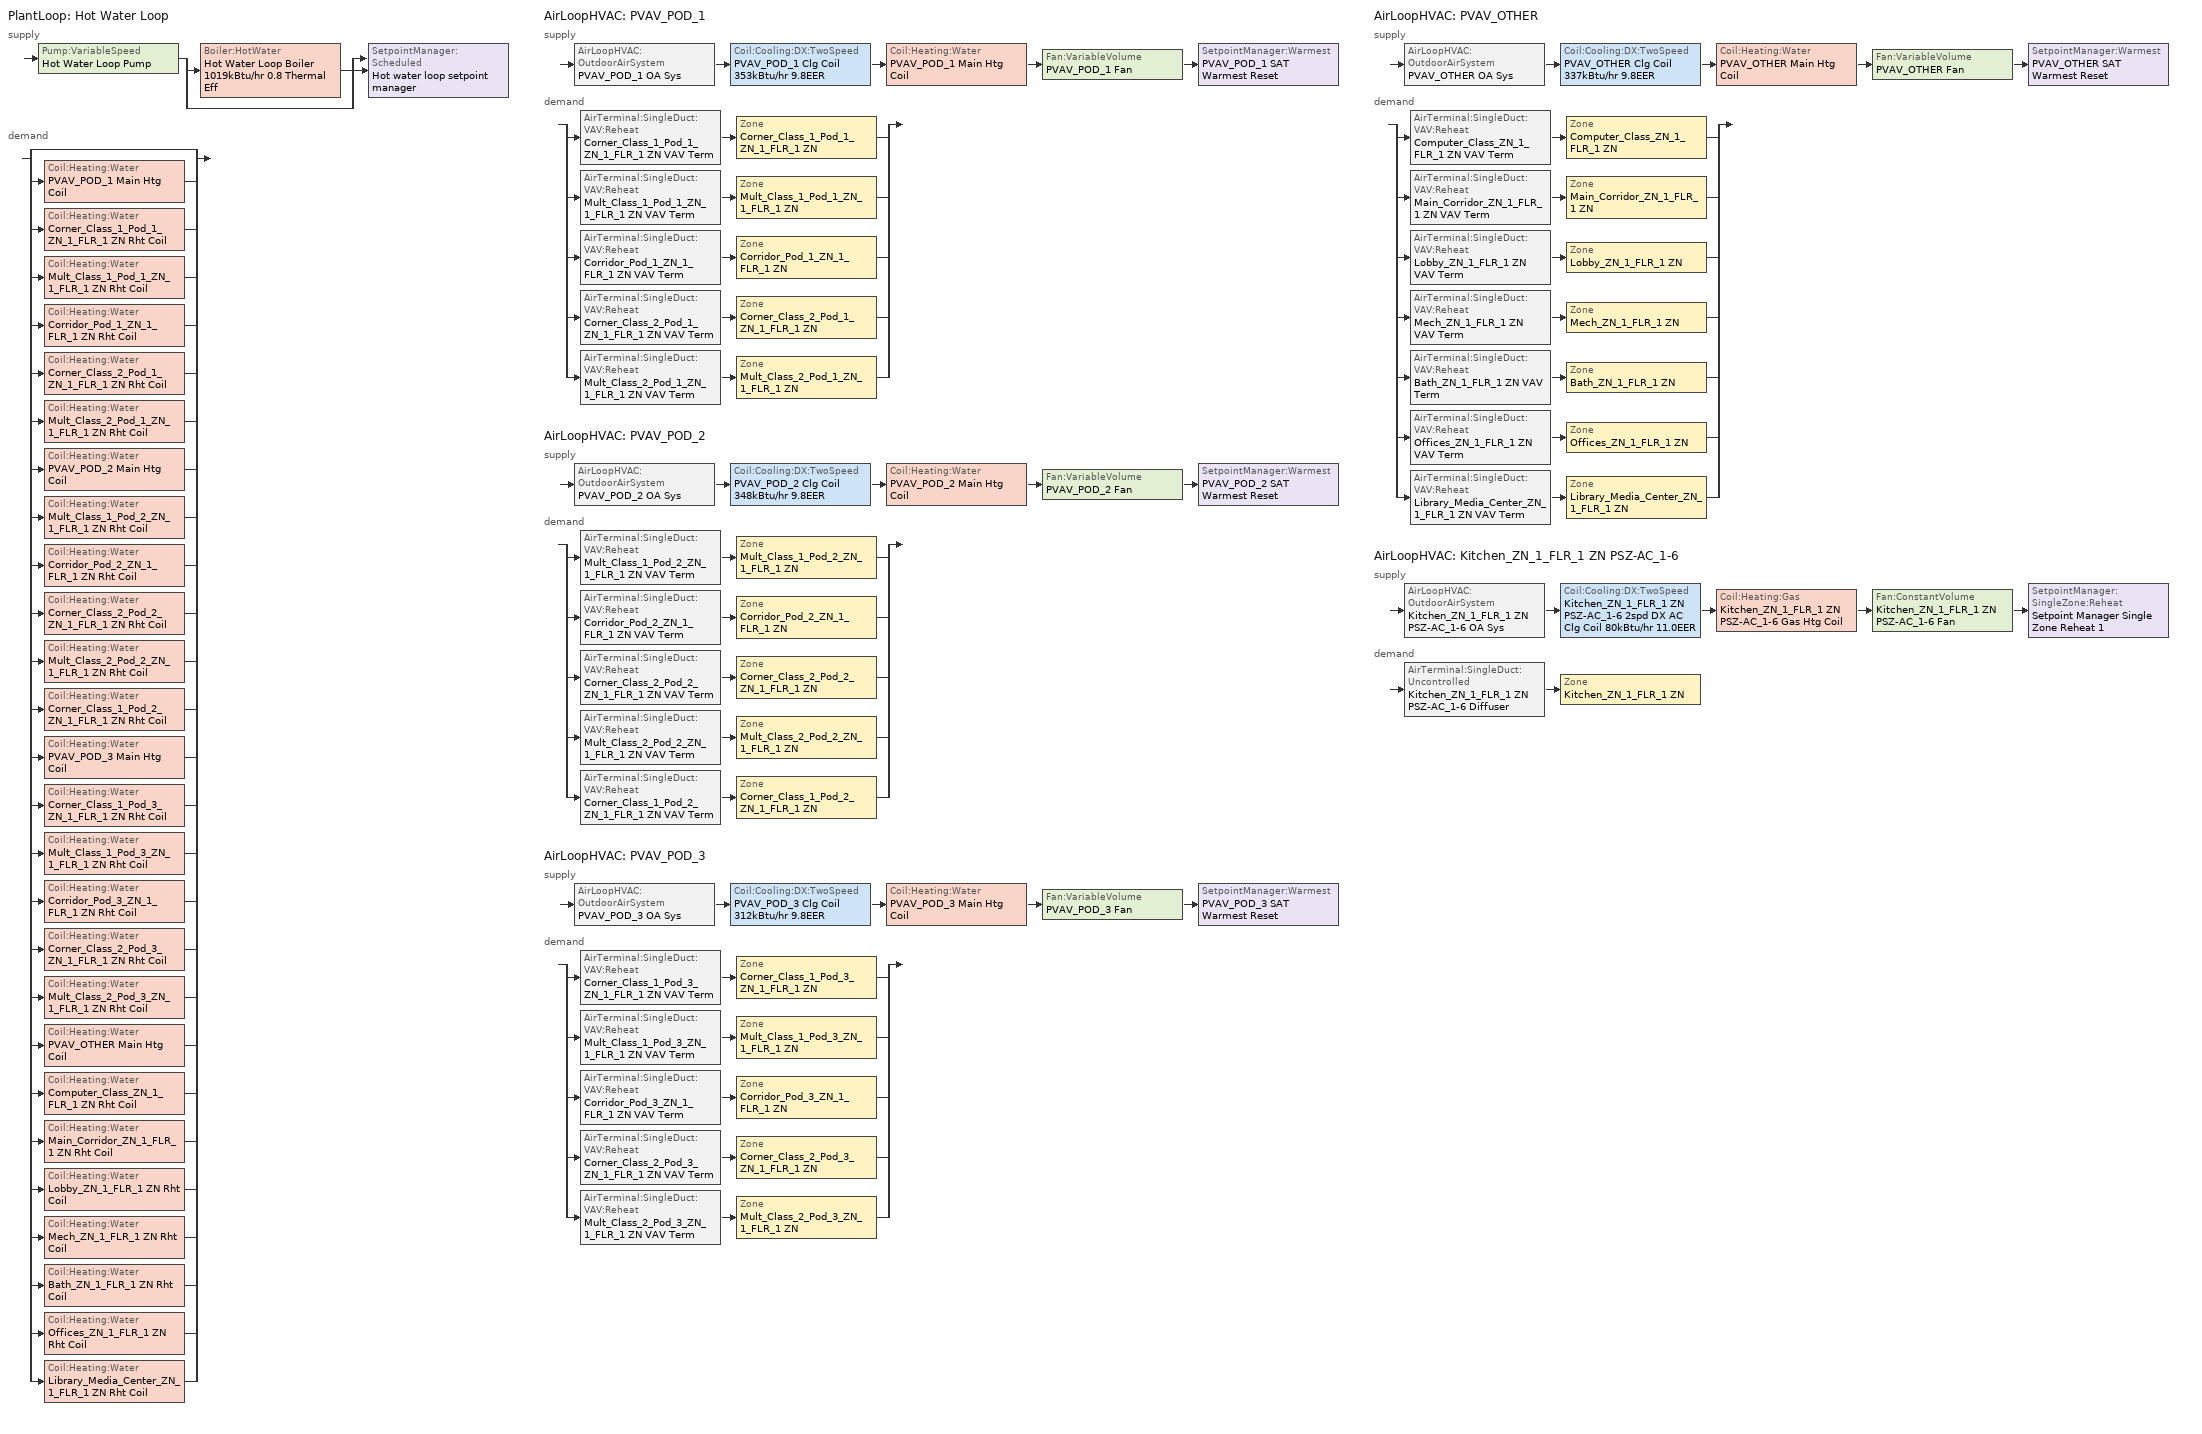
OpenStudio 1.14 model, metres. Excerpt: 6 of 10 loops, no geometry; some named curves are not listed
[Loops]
PlantLoop 'Hot Water Loop'
 supply: Pump:VariableSpeed 'Hot Water Loop Pump' > split
  | Boiler:HotWater 'Hot Water Loop Boiler 1019kBtu/hr 0.8 Thermal Eff'
  | bypass
  join > SetpointManager:Scheduled 'Hot water loop setpoint manager'
 demand: split
  | bypass
  | Coil:Heating:Water 'PVAV_POD_1 Main Htg Coil'
  | Coil:Heating:Water 'Corner_Class_1_Pod_1_ZN_1_FLR_1 ZN Rht Coil'
  | Coil:Heating:Water 'Mult_Class_1_Pod_1_ZN_1_FLR_1 ZN Rht Coil'
  | Coil:Heating:Water 'Corridor_Pod_1_ZN_1_FLR_1 ZN Rht Coil'
  | Coil:Heating:Water 'Corner_Class_2_Pod_1_ZN_1_FLR_1 ZN Rht Coil'
  | Coil:Heating:Water 'Mult_Class_2_Pod_1_ZN_1_FLR_1 ZN Rht Coil'
  | Coil:Heating:Water 'PVAV_POD_2 Main Htg Coil'
  | Coil:Heating:Water 'Mult_Class_1_Pod_2_ZN_1_FLR_1 ZN Rht Coil'
  | Coil:Heating:Water 'Corridor_Pod_2_ZN_1_FLR_1 ZN Rht Coil'
  | Coil:Heating:Water 'Corner_Class_2_Pod_2_ZN_1_FLR_1 ZN Rht Coil'
  | Coil:Heating:Water 'Mult_Class_2_Pod_2_ZN_1_FLR_1 ZN Rht Coil'
  | Coil:Heating:Water 'Corner_Class_1_Pod_2_ZN_1_FLR_1 ZN Rht Coil'
  | Coil:Heating:Water 'PVAV_POD_3 Main Htg Coil'
  | Coil:Heating:Water 'Corner_Class_1_Pod_3_ZN_1_FLR_1 ZN Rht Coil'
  | Coil:Heating:Water 'Mult_Class_1_Pod_3_ZN_1_FLR_1 ZN Rht Coil'
  | Coil:Heating:Water 'Corridor_Pod_3_ZN_1_FLR_1 ZN Rht Coil'
  | Coil:Heating:Water 'Corner_Class_2_Pod_3_ZN_1_FLR_1 ZN Rht Coil'
  | Coil:Heating:Water 'Mult_Class_2_Pod_3_ZN_1_FLR_1 ZN Rht Coil'
  | Coil:Heating:Water 'PVAV_OTHER Main Htg Coil'
  | Coil:Heating:Water 'Computer_Class_ZN_1_FLR_1 ZN Rht Coil'
  | Coil:Heating:Water 'Main_Corridor_ZN_1_FLR_1 ZN Rht Coil'
  | Coil:Heating:Water 'Lobby_ZN_1_FLR_1 ZN Rht Coil'
  | Coil:Heating:Water 'Mech_ZN_1_FLR_1 ZN Rht Coil'
  | Coil:Heating:Water 'Bath_ZN_1_FLR_1 ZN Rht Coil'
  | Coil:Heating:Water 'Offices_ZN_1_FLR_1 ZN Rht Coil'
  | Coil:Heating:Water 'Library_Media_Center_ZN_1_FLR_1 ZN Rht Coil'
AirLoopHVAC 'PVAV_POD_1'
 supply: AirLoopHVAC:OutdoorAirSystem 'PVAV_POD_1 OA Sys' > Coil:Cooling:DX:TwoSpeed 'PVAV_POD_1 Clg Coil 353kBtu/hr 9.8EER' > Coil:Heating:Water 'PVAV_POD_1 Main Htg Coil' > Fan:VariableVolume 'PVAV_POD_1 Fan' > SetpointManager:Warmest 'PVAV_POD_1 SAT Warmest Reset'
 demand: split
  | AirTerminal:SingleDuct:VAV:Reheat 'Corner_Class_1_Pod_1_ZN_1_FLR_1 ZN VAV Term' > Zone 'Corner_Class_1_Pod_1_ZN_1_FLR_1 ZN'
  | AirTerminal:SingleDuct:VAV:Reheat 'Mult_Class_1_Pod_1_ZN_1_FLR_1 ZN VAV Term' > Zone 'Mult_Class_1_Pod_1_ZN_1_FLR_1 ZN'
  | AirTerminal:SingleDuct:VAV:Reheat 'Corridor_Pod_1_ZN_1_FLR_1 ZN VAV Term' > Zone 'Corridor_Pod_1_ZN_1_FLR_1 ZN'
  | AirTerminal:SingleDuct:VAV:Reheat 'Corner_Class_2_Pod_1_ZN_1_FLR_1 ZN VAV Term' > Zone 'Corner_Class_2_Pod_1_ZN_1_FLR_1 ZN'
  | AirTerminal:SingleDuct:VAV:Reheat 'Mult_Class_2_Pod_1_ZN_1_FLR_1 ZN VAV Term' > Zone 'Mult_Class_2_Pod_1_ZN_1_FLR_1 ZN'
AirLoopHVAC 'PVAV_POD_2'
 supply: AirLoopHVAC:OutdoorAirSystem 'PVAV_POD_2 OA Sys' > Coil:Cooling:DX:TwoSpeed 'PVAV_POD_2 Clg Coil 348kBtu/hr 9.8EER' > Coil:Heating:Water 'PVAV_POD_2 Main Htg Coil' > Fan:VariableVolume 'PVAV_POD_2 Fan' > SetpointManager:Warmest 'PVAV_POD_2 SAT Warmest Reset'
 demand: split
  | AirTerminal:SingleDuct:VAV:Reheat 'Mult_Class_1_Pod_2_ZN_1_FLR_1 ZN VAV Term' > Zone 'Mult_Class_1_Pod_2_ZN_1_FLR_1 ZN'
  | AirTerminal:SingleDuct:VAV:Reheat 'Corridor_Pod_2_ZN_1_FLR_1 ZN VAV Term' > Zone 'Corridor_Pod_2_ZN_1_FLR_1 ZN'
  | AirTerminal:SingleDuct:VAV:Reheat 'Corner_Class_2_Pod_2_ZN_1_FLR_1 ZN VAV Term' > Zone 'Corner_Class_2_Pod_2_ZN_1_FLR_1 ZN'
  | AirTerminal:SingleDuct:VAV:Reheat 'Mult_Class_2_Pod_2_ZN_1_FLR_1 ZN VAV Term' > Zone 'Mult_Class_2_Pod_2_ZN_1_FLR_1 ZN'
  | AirTerminal:SingleDuct:VAV:Reheat 'Corner_Class_1_Pod_2_ZN_1_FLR_1 ZN VAV Term' > Zone 'Corner_Class_1_Pod_2_ZN_1_FLR_1 ZN'
AirLoopHVAC 'PVAV_POD_3'
 supply: AirLoopHVAC:OutdoorAirSystem 'PVAV_POD_3 OA Sys' > Coil:Cooling:DX:TwoSpeed 'PVAV_POD_3 Clg Coil 312kBtu/hr 9.8EER' > Coil:Heating:Water 'PVAV_POD_3 Main Htg Coil' > Fan:VariableVolume 'PVAV_POD_3 Fan' > SetpointManager:Warmest 'PVAV_POD_3 SAT Warmest Reset'
 demand: split
  | AirTerminal:SingleDuct:VAV:Reheat 'Corner_Class_1_Pod_3_ZN_1_FLR_1 ZN VAV Term' > Zone 'Corner_Class_1_Pod_3_ZN_1_FLR_1 ZN'
  | AirTerminal:SingleDuct:VAV:Reheat 'Mult_Class_1_Pod_3_ZN_1_FLR_1 ZN VAV Term' > Zone 'Mult_Class_1_Pod_3_ZN_1_FLR_1 ZN'
  | AirTerminal:SingleDuct:VAV:Reheat 'Corridor_Pod_3_ZN_1_FLR_1 ZN VAV Term' > Zone 'Corridor_Pod_3_ZN_1_FLR_1 ZN'
  | AirTerminal:SingleDuct:VAV:Reheat 'Corner_Class_2_Pod_3_ZN_1_FLR_1 ZN VAV Term' > Zone 'Corner_Class_2_Pod_3_ZN_1_FLR_1 ZN'
  | AirTerminal:SingleDuct:VAV:Reheat 'Mult_Class_2_Pod_3_ZN_1_FLR_1 ZN VAV Term' > Zone 'Mult_Class_2_Pod_3_ZN_1_FLR_1 ZN'
AirLoopHVAC 'PVAV_OTHER'
 supply: AirLoopHVAC:OutdoorAirSystem 'PVAV_OTHER OA Sys' > Coil:Cooling:DX:TwoSpeed 'PVAV_OTHER Clg Coil 337kBtu/hr 9.8EER' > Coil:Heating:Water 'PVAV_OTHER Main Htg Coil' > Fan:VariableVolume 'PVAV_OTHER Fan' > SetpointManager:Warmest 'PVAV_OTHER SAT Warmest Reset'
 demand: split
  | AirTerminal:SingleDuct:VAV:Reheat 'Computer_Class_ZN_1_FLR_1 ZN VAV Term' > Zone 'Computer_Class_ZN_1_FLR_1 ZN'
  | AirTerminal:SingleDuct:VAV:Reheat 'Main_Corridor_ZN_1_FLR_1 ZN VAV Term' > Zone 'Main_Corridor_ZN_1_FLR_1 ZN'
  | AirTerminal:SingleDuct:VAV:Reheat 'Lobby_ZN_1_FLR_1 ZN VAV Term' > Zone 'Lobby_ZN_1_FLR_1 ZN'
  | AirTerminal:SingleDuct:VAV:Reheat 'Mech_ZN_1_FLR_1 ZN VAV Term' > Zone 'Mech_ZN_1_FLR_1 ZN'
  | AirTerminal:SingleDuct:VAV:Reheat 'Bath_ZN_1_FLR_1 ZN VAV Term' > Zone 'Bath_ZN_1_FLR_1 ZN'
  | AirTerminal:SingleDuct:VAV:Reheat 'Offices_ZN_1_FLR_1 ZN VAV Term' > Zone 'Offices_ZN_1_FLR_1 ZN'
  | AirTerminal:SingleDuct:VAV:Reheat 'Library_Media_Center_ZN_1_FLR_1 ZN VAV Term' > Zone 'Library_Media_Center_ZN_1_FLR_1 ZN'
AirLoopHVAC 'Kitchen_ZN_1_FLR_1 ZN PSZ-AC_1-6'
 supply: AirLoopHVAC:OutdoorAirSystem 'Kitchen_ZN_1_FLR_1 ZN PSZ-AC_1-6 OA Sys' > Coil:Cooling:DX:TwoSpeed 'Kitchen_ZN_1_FLR_1 ZN PSZ-AC_1-6 2spd DX AC Clg Coil 80kBtu/hr 11.0EER' > Coil:Heating:Gas 'Kitchen_ZN_1_FLR_1 ZN PSZ-AC_1-6 Gas Htg Coil' > Fan:ConstantVolume 'Kitchen_ZN_1_FLR_1 ZN PSZ-AC_1-6 Fan' > SetpointManager:SingleZone:Reheat 'Setpoint Manager Single Zone Reheat 1'
 demand: AirTerminal:SingleDuct:Uncontrolled 'Kitchen_ZN_1_FLR_1 ZN PSZ-AC_1-6 Diffuser' > Zone 'Kitchen_ZN_1_FLR_1 ZN'
[Sizing:Zone] Zone Cooling Design Supply Air Temperature Input Method=SupplyAirTemperature; Zone Cooling Design Supply Air Temperature Difference {deltaC}=11.11; Zone Heating Design Supply Air Temperature Input Method=SupplyAirTemperature; Zone Heating Design Supply Air Temperature Difference {deltaC}=11.11; Zone Cooling Design Supply Air Humidity Ratio {kg-H2O/kg-air}=0.0085; Zone Heating Design Supply Air Humidity Ratio {kg-H2O/kg-air}=0.008; Cooling Design Air Flow Method=DesignDay; Heating Design Air Flow Method=DesignDay; Account for Dedicated Outdoor Air System=No; Dedicated Outdoor Air System Control Strategy=NeutralSupplyAir; Dedicated Outdoor Air Low Setpoint Temperature for Design {C}=autosize; Dedicated Outdoor Air High Setpoint Temperature for Design {C}=autosize
Name | Zone Cooling Design Supply Air Temperature {C} | Zone Heating Design Supply Air Temperature {C}
Mult_Class_1_Pod_2_ZN_1_FLR_1 ZN; Lobby_ZN_1_FLR_1 ZN; Mult_Class_1_Pod_3_ZN_1_FLR_1 ZN; Corridor_Pod_2_ZN_1_FLR_1 ZN; Corner_Class_2_Pod_1_ZN_1_FLR_1 ZN; Main_Corridor_ZN_1_FLR_1 ZN; Bath_ZN_1_FLR_1 ZN; Corner_Class_1_Pod_2_ZN_1_FLR_1 ZN; Mult_Class_2_Pod_3_ZN_1_FLR_1 ZN; Corner_Class_1_Pod_3_ZN_1_FLR_1 ZN; Offices_ZN_1_FLR_1 ZN; Computer_Class_ZN_1_FLR_1 ZN; Corner_Class_2_Pod_3_ZN_1_FLR_1 ZN; Library_Media_Center_ZN_1_FLR_1 ZN; Corner_Class_1_Pod_1_ZN_1_FLR_1 ZN; Mult_Class_2_Pod_1_ZN_1_FLR_1 ZN; Mult_Class_2_Pod_2_ZN_1_FLR_1 ZN; Corridor_Pod_1_ZN_1_FLR_1 ZN; Corridor_Pod_3_ZN_1_FLR_1 ZN; Corner_Class_2_Pod_2_ZN_1_FLR_1 ZN; Mult_Class_1_Pod_1_ZN_1_FLR_1 ZN | 12.7778 | 50
Kitchen_ZN_1_FLR_1 ZN | 12.8 | 40
[Zone equipment]
Mult_Class_1_Pod_2_ZN_1_FLR_1 ZN: Mult_Class_1_Pod_2_ZN_1_FLR_1 ZN VAV Term
Lobby_ZN_1_FLR_1 ZN: Lobby_ZN_1_FLR_1 ZN VAV Term
Mult_Class_1_Pod_3_ZN_1_FLR_1 ZN: Mult_Class_1_Pod_3_ZN_1_FLR_1 ZN VAV Term
Corridor_Pod_2_ZN_1_FLR_1 ZN: Corridor_Pod_2_ZN_1_FLR_1 ZN VAV Term
Corner_Class_2_Pod_1_ZN_1_FLR_1 ZN: Corner_Class_2_Pod_1_ZN_1_FLR_1 ZN VAV Term
Main_Corridor_ZN_1_FLR_1 ZN: Main_Corridor_ZN_1_FLR_1 ZN VAV Term
Bath_ZN_1_FLR_1 ZN: Bath_ZN_1_FLR_1 ZN VAV Term, Bath_ZN_1_FLR_1 ZN Exhaust Fan
Corner_Class_1_Pod_2_ZN_1_FLR_1 ZN: Corner_Class_1_Pod_2_ZN_1_FLR_1 ZN VAV Term
Mult_Class_2_Pod_3_ZN_1_FLR_1 ZN: Mult_Class_2_Pod_3_ZN_1_FLR_1 ZN VAV Term
Corner_Class_1_Pod_3_ZN_1_FLR_1 ZN: Corner_Class_1_Pod_3_ZN_1_FLR_1 ZN VAV Term
Offices_ZN_1_FLR_1 ZN: Offices_ZN_1_FLR_1 ZN VAV Term
Computer_Class_ZN_1_FLR_1 ZN: Computer_Class_ZN_1_FLR_1 ZN VAV Term
Corner_Class_2_Pod_3_ZN_1_FLR_1 ZN: Corner_Class_2_Pod_3_ZN_1_FLR_1 ZN VAV Term
Library_Media_Center_ZN_1_FLR_1 ZN: Library_Media_Center_ZN_1_FLR_1 ZN VAV Term
Kitchen_ZN_1_FLR_1 ZN: Kitchen_ZN_1_FLR_1 ZN PSZ-AC_1-6 Diffuser, Kitchen_ZN_1_FLR_1 ZN Exhaust Fan
Corner_Class_1_Pod_1_ZN_1_FLR_1 ZN: Corner_Class_1_Pod_1_ZN_1_FLR_1 ZN VAV Term
Mech_ZN_1_FLR_1 ZN: Mech_ZN_1_FLR_1 ZN VAV Term
Mult_Class_2_Pod_1_ZN_1_FLR_1 ZN: Mult_Class_2_Pod_1_ZN_1_FLR_1 ZN VAV Term
Mult_Class_2_Pod_2_ZN_1_FLR_1 ZN: Mult_Class_2_Pod_2_ZN_1_FLR_1 ZN VAV Term
Corridor_Pod_1_ZN_1_FLR_1 ZN: Corridor_Pod_1_ZN_1_FLR_1 ZN VAV Term
Corridor_Pod_3_ZN_1_FLR_1 ZN: Corridor_Pod_3_ZN_1_FLR_1 ZN VAV Term
Corner_Class_2_Pod_2_ZN_1_FLR_1 ZN: Corner_Class_2_Pod_2_ZN_1_FLR_1 ZN VAV Term
Mult_Class_1_Pod_1_ZN_1_FLR_1 ZN: Mult_Class_1_Pod_1_ZN_1_FLR_1 ZN VAV Term
[PlantLoop]
Hot Water Loop: Fluid Type=Water; Minimum Loop Temperature {C}=10; Plant Loop Volume {m3}=Autocalculate; Load Distribution Scheme=Optimal
[Sizing:Plant]
Hot Water Loop: Loop Type=Heating; Design Loop Exit Temperature {C}=82.2222; Loop Design Temperature Difference {deltaC}=11.1111; Sizing Option=NonCoincident; Zone Timesteps in Averaging Window=1; Coincident Sizing Factor Mode=None
[SetpointManager:Scheduled]
Hot water loop setpoint manager: Control Variable=Temperature; Schedule=Hot Water Loop Temp - 180F
[Pump:VariableSpeed]
Hot Water Loop Pump: Rated Pump Head {Pa}=179344; Motor Efficiency=0.865; Pump Control Type=Intermittent
[Boiler:HotWater]
Hot Water Loop Boiler 1019kBtu/hr 0.8 Thermal Eff: Fuel Type=NaturalGas; Nominal Thermal Efficiency=0.8; Efficiency Curve Temperature Evaluation Variable=LeavingBoiler; Normalized Boiler Efficiency Curve=Boiler with Minimum Turndown; Design Water Outlet Temperature {C}=82.2222; Maximum Part Load Ratio=1.2; Water Outlet Upper Temperature Limit {C}=95; Boiler Flow Mode=LeavingSetpointModulated; Parasitic Electric Load {W}=0; Sizing Factor=1
[AirLoopHVAC] Availability Schedule=SchoolPrimary HVACOperationSchd; Design Supply Air Flow Rate {m3/s}=AutoSize
Name | Availability Manager
PVAV_POD_1 | Availability Manager Night Cycle 1
PVAV_POD_2 | Availability Manager Night Cycle 2
PVAV_POD_3 | Availability Manager Night Cycle 3
PVAV_OTHER | Availability Manager Night Cycle 4
Kitchen_ZN_1_FLR_1 ZN PSZ-AC_1-6 | Availability Manager Night Cycle 5
[Sizing:System] Type of Load to Size On=Sensible; Preheat Design Temperature {C}=7; Preheat Design Humidity Ratio {kg-H2O/kg-Air}=0.008; Precool Design Temperature {C}=12.8; Precool Design Humidity Ratio {kg-H2O/kg-Air}=0.008; Sizing Option=Coincident; 100% Outdoor Air in Cooling=No; 100% Outdoor Air in Heating=No; Central Cooling Design Supply Air Humidity Ratio {kg-H2O/kg-Air}=0.0085; Central Heating Design Supply Air Humidity Ratio {kg-H2O/kg-Air}=0.008; Cooling Design Air Flow Method=DesignDay; Cooling Design Air Flow Rate {m3/s}=0; Heating Design Air Flow Method=DesignDay; Heating Design Air Flow Rate {m3/s}=0; System Outdoor Air Method=ZoneSum; Zone Maximum Outdoor Air Fraction=1; Cooling Supply Air Flow Rate Per Floor Area {m3/s-m2}=0.00996765; Cooling Fraction of Autosized Cooling Supply Air Flow Rate=1; Cooling Supply Air Flow Rate Per Unit Cooling Capacity {m3/s-W}=3.94755e-05; Heating Supply Air Flow Rate Per Floor Area {m3/s-m2}=0.00996765; Heating Fraction of Autosized Heating Supply Air Flow Rate=1; Heating Fraction of Autosized Cooling Supply Air Flow Rate=1; Heating Supply Air Flow Rate Per Unit Heating Capacity {m3/s-W}=3.15882e-05; Cooling Design Capacity Method=CoolingDesignCapacity; Cooling Design Capacity {W}=autosize; Cooling Design Capacity Per Floor Area {W/m2}=234.7; Fraction of Autosized Cooling Design Capacity=1; Heating Design Capacity Method=HeatingDesignCapacity; Heating Design Capacity {W}=autosize; Heating Design Capacity Per Floor Area {W/m2}=157; Fraction of Autosized Heating Design Capacity=1; Central Cooling Capacity Control Method=OnOff
Name | Design Outdoor Air Flow Rate {m3/s} | Minimum System Air Flow Ratio | Central Cooling Design Supply Air Temperature {C} | Central Heating Design Supply Air Temperature {C}
PVAV_POD_1 | 3.19745 | 0.3 | 14 | 16.6667
PVAV_POD_2 | 3.20463 | 0.3 | 14 | 16.6667
PVAV_POD_3 | 2.77102 | 0.3 | 14 | 16.6667
PVAV_OTHER | 2.284857 | 0.3 | 14 | 16.6667
Kitchen_ZN_1_FLR_1 ZN PSZ-AC_1-6 | Autosize | 1 | 12.8 | 40
[AvailabilityManager:NightCycle] Control Type=CycleOnAny; Thermostat Tolerance {deltaC}=1
Name | Cycling Run Time {s}
Availability Manager Night Cycle 1; Availability Manager Night Cycle 2; Availability Manager Night Cycle 3; Availability Manager Night Cycle 4 | 3600
Availability Manager Night Cycle 5 | 1800
[Fan:VariableVolume] Availability Schedule=Always On Discrete; Fan Efficiency=0.6045; Pressure Rise {Pa}=1389.92; Maximum Flow Rate {m3/s}=Autosize; Fan Power Minimum Flow Rate Input Method=Fraction; Fan Power Minimum Flow Fraction=0.25; Fan Power Minimum Air Flow Rate {m3/s}=0; Motor Efficiency=0.93; Motor In Airstream Fraction=1; Fan Power Coefficient 1=0.04076; Fan Power Coefficient 2=0.0881; Fan Power Coefficient 3=-0.0729; Fan Power Coefficient 4=0.9437; Fan Power Coefficient 5=0
PVAV_POD_1 Fan; PVAV_POD_2 Fan; PVAV_POD_3 Fan; PVAV_OTHER Fan
[Coil:Heating:Water] Availability Schedule=Always On Discrete; Rated Inlet Water Temperature {C}=82.2222; Rated Inlet Air Temperature {C}=16.6667; Rated Outlet Water Temperature {C}=71.1111; Rated Outlet Air Temperature {C}=32.2222
PVAV_POD_1 Main Htg Coil; Corner_Class_1_Pod_1_ZN_1_FLR_1 ZN Rht Coil; Mult_Class_1_Pod_1_ZN_1_FLR_1 ZN Rht Coil; Corridor_Pod_1_ZN_1_FLR_1 ZN Rht Coil; Corner_Class_2_Pod_1_ZN_1_FLR_1 ZN Rht Coil; Mult_Class_2_Pod_1_ZN_1_FLR_1 ZN Rht Coil; PVAV_POD_2 Main Htg Coil; Mult_Class_1_Pod_2_ZN_1_FLR_1 ZN Rht Coil; Corridor_Pod_2_ZN_1_FLR_1 ZN Rht Coil; Corner_Class_2_Pod_2_ZN_1_FLR_1 ZN Rht Coil; Mult_Class_2_Pod_2_ZN_1_FLR_1 ZN Rht Coil; Corner_Class_1_Pod_2_ZN_1_FLR_1 ZN Rht Coil; PVAV_POD_3 Main Htg Coil; Corner_Class_1_Pod_3_ZN_1_FLR_1 ZN Rht Coil; Mult_Class_1_Pod_3_ZN_1_FLR_1 ZN Rht Coil; Corridor_Pod_3_ZN_1_FLR_1 ZN Rht Coil; Corner_Class_2_Pod_3_ZN_1_FLR_1 ZN Rht Coil; Mult_Class_2_Pod_3_ZN_1_FLR_1 ZN Rht Coil; PVAV_OTHER Main Htg Coil; Computer_Class_ZN_1_FLR_1 ZN Rht Coil; Main_Corridor_ZN_1_FLR_1 ZN Rht Coil; Lobby_ZN_1_FLR_1 ZN Rht Coil; Mech_ZN_1_FLR_1 ZN Rht Coil; Bath_ZN_1_FLR_1 ZN Rht Coil; Offices_ZN_1_FLR_1 ZN Rht Coil; Library_Media_Center_ZN_1_FLR_1 ZN Rht Coil
[Controller:WaterCoil] Action=Normal; Controller Convergence Tolerance {deltaC}=0.0001; Minimum Actuated Flow {m3/s}=0
Name | Water Coil
Controller Water Coil 1 | PVAV_POD_1 Main Htg Coil
Controller Water Coil 2 | Corner_Class_1_Pod_1_ZN_1_FLR_1 ZN Rht Coil
Controller Water Coil 3 | Mult_Class_1_Pod_1_ZN_1_FLR_1 ZN Rht Coil
Controller Water Coil 4 | Corridor_Pod_1_ZN_1_FLR_1 ZN Rht Coil
Controller Water Coil 5 | Corner_Class_2_Pod_1_ZN_1_FLR_1 ZN Rht Coil
Controller Water Coil 6 | Mult_Class_2_Pod_1_ZN_1_FLR_1 ZN Rht Coil
Controller Water Coil 7 | PVAV_POD_2 Main Htg Coil
Controller Water Coil 8 | Mult_Class_1_Pod_2_ZN_1_FLR_1 ZN Rht Coil
Controller Water Coil 9 | Corridor_Pod_2_ZN_1_FLR_1 ZN Rht Coil
Controller Water Coil 10 | Corner_Class_2_Pod_2_ZN_1_FLR_1 ZN Rht Coil
Controller Water Coil 11 | Mult_Class_2_Pod_2_ZN_1_FLR_1 ZN Rht Coil
Controller Water Coil 12 | Corner_Class_1_Pod_2_ZN_1_FLR_1 ZN Rht Coil
Controller Water Coil 13 | PVAV_POD_3 Main Htg Coil
Controller Water Coil 14 | Corner_Class_1_Pod_3_ZN_1_FLR_1 ZN Rht Coil
Controller Water Coil 15 | Mult_Class_1_Pod_3_ZN_1_FLR_1 ZN Rht Coil
Controller Water Coil 16 | Corridor_Pod_3_ZN_1_FLR_1 ZN Rht Coil
Controller Water Coil 17 | Corner_Class_2_Pod_3_ZN_1_FLR_1 ZN Rht Coil
Controller Water Coil 18 | Mult_Class_2_Pod_3_ZN_1_FLR_1 ZN Rht Coil
Controller Water Coil 19 | PVAV_OTHER Main Htg Coil
Controller Water Coil 20 | Computer_Class_ZN_1_FLR_1 ZN Rht Coil
Controller Water Coil 21 | Main_Corridor_ZN_1_FLR_1 ZN Rht Coil
Controller Water Coil 22 | Lobby_ZN_1_FLR_1 ZN Rht Coil
Controller Water Coil 23 | Mech_ZN_1_FLR_1 ZN Rht Coil
Controller Water Coil 24 | Bath_ZN_1_FLR_1 ZN Rht Coil
Controller Water Coil 25 | Offices_ZN_1_FLR_1 ZN Rht Coil
Controller Water Coil 26 | Library_Media_Center_ZN_1_FLR_1 ZN Rht Coil
[Coil:Cooling:DX:TwoSpeed] Availability Schedule=Always On Discrete; Rated High Speed Total Cooling Capacity {W}=Autosize; Rated High Speed Sensible Heat Ratio=Autosize; Rated High Speed Air Flow Rate {m3/s}=Autosize; Rated Low Speed Total Cooling Capacity {W}=Autosize; Rated Low Speed Sensible Heat Ratio=0.69; Condenser Type=AirCooled; High Speed Evaporative Condenser Effectiveness=0; High Speed Evaporative Condenser Air Flow Rate {m3/s}=Autosize; High Speed Evaporative Condenser Pump Rated Power Consumption {W}=Autosize; Low Speed Evaporative Condenser Effectiveness=0; Low Speed Evaporative Condenser Air Flow Rate {m3/s}=Autosize; Low Speed Evaporative Condenser Pump Rated Power Consumption {W}=Autosize; Basin Heater Capacity {W/K}=10; Basin Heater Setpoint Temperature {C}=2
Name | Rated High Speed COP {W/W} | Total Cooling Capacity Function of Temperature Curve | Total Cooling Capacity Function of Flow Fraction Curve | Energy Input Ratio Function of Temperature Curve | Energy Input Ratio Function of Flow Fraction Curve | Part Load Fraction Correlation Curve | Rated Low Speed COP {W/W} | Low Speed Total Cooling Capacity Function of Temperature Curve | Low Speed Energy Input Ratio Function of Temperature Curve
PVAV_POD_1 Clg Coil 353kBtu/hr 9.8EER | 3.39929 | PSZ-AC_Unitary_PackagecoolCapFT 8 | PSZ-AC_Unitary_PackagecoolFFF 4 | PSZ-AC DX Unitary Package EIRFT 8 | PSZ-AC_Unitary_PackagecoolEIRFFF 4 | PSZ-AC_Unitary_PackagecoolPLR 4 | 3.39929 | PSZ-AC_Unitary_PackagecoolCapFT 9 | PSZ-AC DX Unitary Package EIRFT 9
PVAV_POD_2 Clg Coil 348kBtu/hr 9.8EER | 3.39929 | PSZ-AC_Unitary_PackagecoolCapFT 10 | PSZ-AC_Unitary_PackagecoolFFF 5 | PSZ-AC DX Unitary Package EIRFT 10 | PSZ-AC_Unitary_PackagecoolEIRFFF 5 | PSZ-AC_Unitary_PackagecoolPLR 5 | 3.39929 | PSZ-AC_Unitary_PackagecoolCapFT 11 | PSZ-AC DX Unitary Package EIRFT 11
PVAV_POD_3 Clg Coil 312kBtu/hr 9.8EER | 3.39929 | PSZ-AC_Unitary_PackagecoolCapFT 12 | PSZ-AC_Unitary_PackagecoolFFF 6 | PSZ-AC DX Unitary Package EIRFT 12 | PSZ-AC_Unitary_PackagecoolEIRFFF 6 | PSZ-AC_Unitary_PackagecoolPLR 6 | 3.39929 | PSZ-AC_Unitary_PackagecoolCapFT 13 | PSZ-AC DX Unitary Package EIRFT 13
PVAV_OTHER Clg Coil 337kBtu/hr 9.8EER | 3.39929 | PSZ-AC_Unitary_PackagecoolCapFT 6 | PSZ-AC_Unitary_PackagecoolFFF 3 | PSZ-AC DX Unitary Package EIRFT 6 | PSZ-AC_Unitary_PackagecoolEIRFFF 3 | PSZ-AC_Unitary_PackagecoolPLR 3 | 3.39929 | PSZ-AC_Unitary_PackagecoolCapFT 7 | PSZ-AC DX Unitary Package EIRFT 7
Kitchen_ZN_1_FLR_1 ZN PSZ-AC_1-6 2spd DX AC Clg Coil 80kBtu/hr 11.0EER | 3.79883 | PSZ-AC_Unitary_PackagecoolCapFT 4 | PSZ-AC_Unitary_PackagecoolFFF 2 | PSZ-AC DX Unitary Package EIRFT 4 | PSZ-AC_Unitary_PackagecoolEIRFFF 2 | PSZ-AC_Unitary_PackagecoolPLR 2 | 3.79883 | PSZ-AC_Unitary_PackagecoolCapFT 5 | PSZ-AC DX Unitary Package EIRFT 5
[Controller:OutdoorAir] Maximum Outdoor Air Flow Rate {m3/s}=Autosize; Economizer Control Type=DifferentialDryBulb; Economizer Control Action Type=ModulateFlow; Lockout Type=NoLockout; Minimum Limit Type=FixedMinimum; Minimum Outdoor Air Schedule=SchoolPrimary MinOA_MotorizedDamper_Sched; High Humidity Control=No; Heat Recovery Bypass Control Type=BypassWhenWithinEconomizerLimits
Name | Minimum Outdoor Air Flow Rate {m3/s} | Controller Mechanical Ventilation | Maximum Fraction of Outdoor Air Schedule
Controller Outdoor Air 1 | 0 | PVAV_POD_1 Ventilation Controller
Controller Outdoor Air 2 | 0 | PVAV_POD_2 Ventilation Controller
Controller Outdoor Air 3 | 0 | PVAV_POD_3 Ventilation Controller
Controller Outdoor Air 4 | 0 | PVAV_OTHER Ventilation Controller
Kitchen_ZN_1_FLR_1 ZN PSZ-AC_1-6 OA Sys Controller | Autosize | Controller Mechanical Ventilation 1 | KitchenZN1FLR1ZNPSZAC16maxOASch
[Controller:MechanicalVentilation]
Name | Availability Schedule | System Outdoor Air Method
PVAV_POD_1 Ventilation Controller; PVAV_POD_2 Ventilation Controller; PVAV_POD_3 Ventilation Controller; PVAV_OTHER Ventilation Controller | SchoolPrimary MinOA_MotorizedDamper_Sched | VentilationRateProcedure
Controller Mechanical Ventilation 1 | Always On Discrete | ZoneSum
[AirLoopHVAC:OutdoorAirSystem]
Name | Controller
PVAV_POD_1 OA Sys | Controller Outdoor Air 1
PVAV_POD_2 OA Sys | Controller Outdoor Air 2
PVAV_POD_3 OA Sys | Controller Outdoor Air 3
PVAV_OTHER OA Sys | Controller Outdoor Air 4
Kitchen_ZN_1_FLR_1 ZN PSZ-AC_1-6 OA Sys | Kitchen_ZN_1_FLR_1 ZN PSZ-AC_1-6 OA Sys Controller
[AirTerminal:SingleDuct:VAV:Reheat] Availability Schedule=Always On Discrete; Maximum Air Flow Rate {m3/s}=AutoSize; Zone Minimum Air Flow Input Method=Constant; Fixed Minimum Air Flow Rate {m3/s}=0; Maximum Hot Water or Steam Flow Rate {m3/s}=AutoSize; Minimum Hot Water or Steam Flow Rate {m3/s}=0; Convergence Tolerance=0.001; Damper Heating Action=Reverse; Maximum Flow per Zone Floor Area During Reheat {m3/s-m2}=AutoSize; Maximum Flow Fraction During Reheat=AutoSize; Maximum Reheat Air Temperature {C}=35; Control For Outdoor Air=No
Name | Constant Minimum Air Flow Fraction | Reheat Coil
Corner_Class_1_Pod_1_ZN_1_FLR_1 ZN VAV Term | 0.7 | Corner_Class_1_Pod_1_ZN_1_FLR_1 ZN Rht Coil
Mult_Class_1_Pod_1_ZN_1_FLR_1 ZN VAV Term | 0.7 | Mult_Class_1_Pod_1_ZN_1_FLR_1 ZN Rht Coil
Corridor_Pod_1_ZN_1_FLR_1 ZN VAV Term | 0.2 | Corridor_Pod_1_ZN_1_FLR_1 ZN Rht Coil
Corner_Class_2_Pod_1_ZN_1_FLR_1 ZN VAV Term | 0.7 | Corner_Class_2_Pod_1_ZN_1_FLR_1 ZN Rht Coil
Mult_Class_2_Pod_1_ZN_1_FLR_1 ZN VAV Term | 0.7 | Mult_Class_2_Pod_1_ZN_1_FLR_1 ZN Rht Coil
Mult_Class_1_Pod_2_ZN_1_FLR_1 ZN VAV Term | 0.7 | Mult_Class_1_Pod_2_ZN_1_FLR_1 ZN Rht Coil
Corridor_Pod_2_ZN_1_FLR_1 ZN VAV Term | 0.2 | Corridor_Pod_2_ZN_1_FLR_1 ZN Rht Coil
Corner_Class_2_Pod_2_ZN_1_FLR_1 ZN VAV Term | 0.7 | Corner_Class_2_Pod_2_ZN_1_FLR_1 ZN Rht Coil
Mult_Class_2_Pod_2_ZN_1_FLR_1 ZN VAV Term | 0.7 | Mult_Class_2_Pod_2_ZN_1_FLR_1 ZN Rht Coil
Corner_Class_1_Pod_2_ZN_1_FLR_1 ZN VAV Term | 0.7 | Corner_Class_1_Pod_2_ZN_1_FLR_1 ZN Rht Coil
Corner_Class_1_Pod_3_ZN_1_FLR_1 ZN VAV Term | 0.7 | Corner_Class_1_Pod_3_ZN_1_FLR_1 ZN Rht Coil
Mult_Class_1_Pod_3_ZN_1_FLR_1 ZN VAV Term | 0.7 | Mult_Class_1_Pod_3_ZN_1_FLR_1 ZN Rht Coil
Corridor_Pod_3_ZN_1_FLR_1 ZN VAV Term | 0.2 | Corridor_Pod_3_ZN_1_FLR_1 ZN Rht Coil
Corner_Class_2_Pod_3_ZN_1_FLR_1 ZN VAV Term | 0.7 | Corner_Class_2_Pod_3_ZN_1_FLR_1 ZN Rht Coil
Mult_Class_2_Pod_3_ZN_1_FLR_1 ZN VAV Term | 0.7 | Mult_Class_2_Pod_3_ZN_1_FLR_1 ZN Rht Coil
Computer_Class_ZN_1_FLR_1 ZN VAV Term | 0.7 | Computer_Class_ZN_1_FLR_1 ZN Rht Coil
Main_Corridor_ZN_1_FLR_1 ZN VAV Term | 0.307665 | Main_Corridor_ZN_1_FLR_1 ZN Rht Coil
Lobby_ZN_1_FLR_1 ZN VAV Term | 0.2 | Lobby_ZN_1_FLR_1 ZN Rht Coil
Mech_ZN_1_FLR_1 ZN VAV Term | 0.58223 | Mech_ZN_1_FLR_1 ZN Rht Coil
Bath_ZN_1_FLR_1 ZN VAV Term | 0.2 | Bath_ZN_1_FLR_1 ZN Rht Coil
Offices_ZN_1_FLR_1 ZN VAV Term | 0.2 | Offices_ZN_1_FLR_1 ZN Rht Coil
Library_Media_Center_ZN_1_FLR_1 ZN VAV Term | 0.7 | Library_Media_Center_ZN_1_FLR_1 ZN Rht Coil
[SetpointManager:SingleZone:Reheat]
Setpoint Manager Single Zone Reheat 1: Minimum Supply Air Temperature {C}=10; Maximum Supply Air Temperature {C}=50; Control Zone=Kitchen_ZN_1_FLR_1 ZN
[Fan:ConstantVolume]
Kitchen_ZN_1_FLR_1 ZN PSZ-AC_1-6 Fan: Availability Schedule=SchoolPrimary HVACOperationSchd; Fan Efficiency=0.56225; Pressure Rise {Pa}=622.722; Maximum Flow Rate {m3/s}=AutoSize; Motor Efficiency=0.865
[Coil:Heating:Gas]
Kitchen_ZN_1_FLR_1 ZN PSZ-AC_1-6 Gas Htg Coil: Availability Schedule=Always On Discrete; Gas Burner Efficiency=0.8; Nominal Capacity {W}=AutoSize; Parasitic Electric Load {W}=0; Parasitic Gas Load {W}=0
[AirTerminal:SingleDuct:Uncontrolled]
Kitchen_ZN_1_FLR_1 ZN PSZ-AC_1-6 Diffuser: Availability Schedule=Always On Discrete; Maximum Air Flow Rate {m3/s}=AutoSize
[Fan:ZoneExhaust] Fan Efficiency=0.385; Pressure Rise {Pa}=124.544; System Availability Manager Coupling Mode=Decoupled
Name | Availability Schedule | Maximum Flow Rate {m3/s} | Flow Fraction Schedule | Balanced Exhaust Fraction Schedule
Kitchen_ZN_1_FLR_1 ZN Exhaust Fan | SchoolPrimary Kitchen_Exhaust_SCH | 2.12376 | SchoolSecondary Kitchen_Exhaust_SCH_DCV | SchoolSecondary Kitchen Exhaust Fan Balanced Exhaust Fraction Schedule
Bath_ZN_1_FLR_1 ZN Exhaust Fan | SchoolPrimary Hours_of_operation | 0.283168
[Refrigeration:Case] Availability Schedule=Always On Discrete; Zone=Kitchen_ZN_1_FLR_1 ZN; Rated Ambient Temperature {C}=23.8889; Rated Ambient Relative Humidity {percent}=55; Rated Total Cooling Capacity per Unit Length {W/m}=734; Case Length {m}=3.66; Latent Case Credit Curve Type=CaseTemperatureMethod; Standard Case Lighting Power per Unit Length {W/m}=33; Case Lighting Schedule=SchoolSecondary BLDG_LIGHT_SCH; Fraction of Lighting Energy to Case=1; Anti-Sweat Heater Control Type=None; Humidity at Zero Anti-Sweat Heater Energy {percent}=0; Case Height {m}=0; Defrost Energy Correction Curve Type=None; Refrigerated Case Restocking Schedule=SchoolSecondary Kitchen_ZN_1_FLR_1_Case:1_WALKINFREEZER_WalkInStockingSched
Name | Rated Latent Heat Ratio | Rated Runtime Fraction | Case Operating Temperature {C} | Latent Case Credit Curve | Standard Case Fan Power per Unit Length {W/m} | Operating Case Fan Power per Unit Length {W/m} | Fraction of Anti-Sweat Heater Energy to Case | Case Defrost Power per Unit Length {W/m} | Case Defrost Type | Case Defrost Schedule | Case Defrost Drip-Down Schedule | Under Case HVAC Return Air Fraction | Case Credit Fraction Schedule
Kitchen_ZN_1_FLR_1 ZN Walkin Freezer | 0.1 | 0.4 | -23 | Single Shelf Horizontal Latent Energy Multiplier_After2004 | 68.3 | 68.3 | 0 | 410 | Electric | Refrigeration Defrost Schedule | Refrigeration Defrost DripDown Schedule | 0 | Refrigeration Case Credit Schedule
Kitchen_ZN_1_FLR_1 ZN Display Case | 0.08 | 0.85 | 2 | Multi Shelf Vertical Latent Energy Multiplier | 55 | 55 | 0.2 | 0 | OffCycle | Refrigeration Defrost Schedule 1 |  | 0.05
[Refrigeration:Compressor] Rated Return Gas Temperature {C}=18.3; Rated Subcooling {deltaC}=0
Name | Refrigeration Compressor Power Curve | Refrigeration Compressor Capacity Curve
Refrigeration Compressor 1 | Refrigeration Compressor Power Curve | Refrigeration Compressor Capacity Curve
Refrigeration Compressor 2 | Refrigeration Compressor Power Curve 1 | Refrigeration Compressor Capacity Curve 1
[Refrigeration:Condenser:AirCooled] Rated Subcooling Temperature Difference {deltaC}=0; Condenser Fan Speed Control Type=VariableSpeed; Rated Fan Power {W}=750; Minimum Fan Air Flow Ratio=0.25
Name | Rated Effective Total Heat Rejection Rate Curve
Refrigeration Condenser Air Cooled 1 | Refrigeration Condenser Air Cooled HR Curve
Refrigeration Condenser Air Cooled 2 | Refrigeration Condenser Air Cooled HR Curve 1
[Refrigeration:System] Minimum Condensing Temperature {C}=21; Refrigeration System Working Fluid Type=R404a; Suction Temperature Control Type=ConstantSuctionTemperature; Suction Piping Zone=Kitchen_ZN_1_FLR_1 ZN
Name | Refrigeration Condenser
Refrigeration System 1 | Refrigeration Condenser Air Cooled 1
Refrigeration System 2 | Refrigeration Condenser Air Cooled 2
[EnergyManagementSystem:Sensor]
Name | Output Variable or Output Meter Index Key | Output Variable or Output Meter
OATF | Environment | Site Outdoor Air Drybulb Temperature
OAWBC | Environment | Site Outdoor Air Wetbulb Temperature
CafeteriaZN1FLR1ZNPSZAC27OASch | SchoolPrimary MinOA_MotorizedDamper_Sched | Schedule Value
CafeteriaZN1FLR1ZNPSZAC27OAFlowMass | Node 221 | System Node Mass Flow Rate
KitchenZN1FLR1ZNPSZAC16DATRqd | Node 195 | System Node Setpoint Temperature
KitchenZN1FLR1ZNPSZAC16HeatingRTF | Kitchen_ZN_1_FLR_1 ZN PSZ-AC_1-6 Gas Htg Coil | Heating Coil Runtime Fraction
KitchenZN1FLR1ZNPSZAC16RTF | Kitchen_ZN_1_FLR_1 ZN PSZ-AC_1-6 2spd DX AC Clg Coil 80kBtu/hr 11.0EER | Cooling Coil Runtime Fraction
[EnergyManagementSystem:InternalVariable]
Name | Internal Data Index Key | Internal Data Type
KitchenZN1FLR1ZNPSZAC16OADesignMass | Kitchen_ZN_1_FLR_1 ZN PSZ-AC_1-6 OA Sys Controller | Outdoor Air Controller Minimum Mass Flow Rate
KitchenZN1FLR1ZNPSZAC16FanDesignPressure | Kitchen_ZN_1_FLR_1 ZN PSZ-AC_1-6 Fan | Fan Nominal Pressure Rise
KitchenZN1FLR1ZNPSZAC16DesignFlowMass | Kitchen_ZN_1_FLR_1 ZN PSZ-AC_1-6 OA Sys Controller | Outdoor Air Controller Maximum Mass Flow Rate
[EnergyManagementSystem:Actuator]
KitchenZN1FLR1ZNPSZAC16FanPressure: Actuated Component=Kitchen_ZN_1_FLR_1 ZN PSZ-AC_1-6 Fan; Actuated Component Type=Fan; Actuated Component Control Type=Fan Pressure Rise
[SetpointManager:Warmest] Control Variable=Temperature; Minimum Setpoint Temperature {C}=14; Maximum Setpoint Temperature {C}=16.7778; Strategy=MaximumTemperature
PVAV_OTHER SAT Warmest Reset; PVAV_POD_1 SAT Warmest Reset; PVAV_POD_2 SAT Warmest Reset; PVAV_POD_3 SAT Warmest Reset
[Schedule:Ruleset]
Name | Default Day Schedule | Summer Design Day Schedule | Winter Design Day Schedule
Hot Water Loop Temp - 180F | Hot Water Loop Temp - 180F Default
SchoolPrimary HVACOperationSchd | SchoolPrimary HVACOperationSchd Default | SchoolPrimary HVACOperationSchd Summer Design Day | SchoolPrimary HVACOperationSchd Winter Design Day
SchoolPrimary MinOA_MotorizedDamper_Sched | SchoolPrimary MinOA_MotorizedDamper_Sched Default | SchoolPrimary MinOA_MotorizedDamper_Sched Summer Design Day | SchoolPrimary MinOA_MotorizedDamper_Sched Winter Design Day
SchoolPrimary Kitchen_Exhaust_SCH | SchoolPrimary Kitchen_Exhaust_SCH Default | SchoolPrimary Kitchen_Exhaust_SCH Summer Design Day | SchoolPrimary Kitchen_Exhaust_SCH Winter Design Day
SchoolSecondary Kitchen_Exhaust_SCH_DCV | SchoolSecondary Kitchen_Exhaust_SCH_DCV Default | SchoolSecondary Kitchen_Exhaust_SCH_DCV Summer Design Day | SchoolSecondary Kitchen_Exhaust_SCH_DCV Winter Design Day
SchoolSecondary Kitchen Exhaust Fan Balanced Exhaust Fraction Schedule | SchoolSecondary Kitchen Exhaust Fan Balanced Exhaust Fraction Schedule Default | SchoolSecondary Kitchen Exhaust Fan Balanced Exhaust Fraction Schedule Summer Design Day | SchoolSecondary Kitchen Exhaust Fan Balanced Exhaust Fraction Schedule Winter Design Day
SchoolPrimary Hours_of_operation | SchoolPrimary Hours_of_operation Default | SchoolPrimary Hours_of_operation Summer Design Day | SchoolPrimary Hours_of_operation Winter Design Day
Refrigeration Defrost Schedule | Refrigeration Defrost Schedule Default
Refrigeration Defrost DripDown Schedule | Refrigeration Defrost DripDown Schedule Default
Refrigeration Case Credit Schedule | Refrigeration Case Credit Schedule Default
SchoolSecondary BLDG_LIGHT_SCH | SchoolSecondary BLDG_LIGHT_SCH Default | SchoolSecondary BLDG_LIGHT_SCH Summer Design Day | SchoolSecondary BLDG_LIGHT_SCH Winter Design Day
SchoolSecondary Kitchen_ZN_1_FLR_1_Case:1_WALKINFREEZER_WalkInStockingSched | SchoolSecondary Kitchen_ZN_1_FLR_1_Case:1_WALKINFREEZER_WalkInStockingSched Default | SchoolSecondary Kitchen_ZN_1_FLR_1_Case:1_WALKINFREEZER_WalkInStockingSched Summer Design Day | SchoolSecondary Kitchen_ZN_1_FLR_1_Case:1_WALKINFREEZER_WalkInStockingSched Winter Design Day
Refrigeration Defrost Schedule 1 | Refrigeration Defrost Schedule Default 1
KitchenZN1FLR1ZNPSZAC16maxOASch | KitchenZN1FLR1ZNPSZAC16maxOASchDefault
[Schedule:Day]
Hot Water Loop Temp - 180F Default: 24, 0, 82.2222
SchoolPrimary HVACOperationSchd Default; SchoolPrimary MinOA_MotorizedDamper_Sched Default; SchoolPrimary Kitchen_Exhaust_SCH Default; SchoolPrimary Kitchen_Exhaust_SCH Wknd Day; SchoolPrimary Kitchen_Exhaust_SCH Wknd Day 1; SchoolSecondary Kitchen Exhaust Fan Balanced Exhaust Fraction Schedule Default; SchoolSecondary Kitchen Exhaust Fan Balanced Exhaust Fraction Schedule Wknd Day; SchoolSecondary Kitchen Exhaust Fan Balanced Exhaust Fraction Schedule Wknd Day 1; SchoolPrimary Hours_of_operation Default; SchoolSecondary BLDG_LIGHT_SCH Winter Design Day: 24, 0, 0
SchoolPrimary HVACOperationSchd Winter Design Day; SchoolPrimary HVACOperationSchd Summer Design Day; SchoolPrimary HVACOperationSchd WntrDsn|SmrDsn|Wkdy Day; SchoolPrimary Hours_of_operation Winter Design Day; SchoolPrimary Hours_of_operation Summer Design Day; SchoolPrimary Hours_of_operation WntrDsn|SmrDsn|Wkdy Day: 7, 0, 0, 21, 0, 1, 24, 0, 0
SchoolPrimary MinOA_MotorizedDamper_Sched Winter Design Day; SchoolPrimary MinOA_MotorizedDamper_Sched Summer Design Day; SchoolPrimary MinOA_MotorizedDamper_Sched WntrDsn|SmrDsn|Wkdy Day; SchoolPrimary Kitchen_Exhaust_SCH Winter Design Day; SchoolPrimary Kitchen_Exhaust_SCH Summer Design Day; SchoolPrimary Kitchen_Exhaust_SCH Wkdy Day 1; SchoolPrimary Kitchen_Exhaust_SCH Wkdy Day 2: 8, 0, 0, 21, 0, 1, 24, 0, 0
SchoolPrimary Kitchen_Exhaust_SCH Wkdy Day: 8, 0, 0, 17, 0, 1, 24, 0, 0
SchoolSecondary Kitchen_Exhaust_SCH_DCV Default; SchoolSecondary Kitchen_Exhaust_SCH_DCV Winter Design Day; SchoolSecondary Kitchen_Exhaust_SCH_DCV Summer Design Day; SchoolSecondary BLDG_LIGHT_SCH Summer Design Day: 24, 0, 1
SchoolSecondary Kitchen Exhaust Fan Balanced Exhaust Fraction Schedule Wkdy Day: 8, 0, 0, 17, 0, 0.746296, 24, 0, 0
SchoolSecondary Kitchen Exhaust Fan Balanced Exhaust Fraction Schedule Winter Design Day; SchoolSecondary Kitchen Exhaust Fan Balanced Exhaust Fraction Schedule Summer Design Day; SchoolSecondary Kitchen Exhaust Fan Balanced Exhaust Fraction Schedule Wkdy Day 1; SchoolSecondary Kitchen Exhaust Fan Balanced Exhaust Fraction Schedule Wkdy Day 2: 8, 0, 0, 21, 0, 0.746296, 24, 0, 0
Refrigeration Defrost Schedule Default: 11, 0, 0, 11, 20, 1, 23, 0, 0, 23, 20, 1, 24, 0, 0
Refrigeration Defrost DripDown Schedule Default: 11, 0, 0, 11, 30, 1, 23, 0, 0, 23, 30, 1, 24, 0, 0
Refrigeration Case Credit Schedule Default: 7, 0, 0.2, 21, 0, 0.4, 24, 0, 0.2
SchoolSecondary BLDG_LIGHT_SCH Default; SchoolSecondary BLDG_LIGHT_SCH Wknd Day; SchoolSecondary BLDG_LIGHT_SCH Wknd Day 1: 24, 0, 0.1773
SchoolSecondary BLDG_LIGHT_SCH Wkdy Day; SchoolSecondary BLDG_LIGHT_SCH Wkdy Day 2: 7, 0, 0.1773, 21, 0, 0.9, 24, 0, 0.1773
SchoolSecondary BLDG_LIGHT_SCH Wkdy Day 1: 8, 0, 0.1773, 20, 0, 0.5, 24, 0, 0.1773
SchoolSecondary Kitchen_ZN_1_FLR_1_Case:1_WALKINFREEZER_WalkInStockingSched Default: 4, 0, 0, 5, 0, 725, 6, 0, 417, 7, 0, 290, 24, 0, 0
SchoolSecondary Kitchen_ZN_1_FLR_1_Case:1_WALKINFREEZER_WalkInStockingSched Winter Design Day; SchoolSecondary Kitchen_ZN_1_FLR_1_Case:1_WALKINFREEZER_WalkInStockingSched Summer Design Day; SchoolSecondary Kitchen_ZN_1_FLR_1_Case:1_WALKINFREEZER_WalkInStockingSched WntrDsn|SmrDsn|Wknd|Mon|Wed|Thu Day: 4, 0, 0, 5, 0, 125, 6, 0, 117, 7, 0, 90, 19, 0, 0, 20, 0, 125, 21, 0, 117, 22, 0, 90, 24, 0, 0
Refrigeration Defrost Schedule Default 1: 23, 20, 0, 24, 0, 0
KitchenZN1FLR1ZNPSZAC16maxOASchDefault: 24, 0, 0.7
[Schedule:Rule] Date Specification Type=DateRange; Start Day=1
Name | Schedule Ruleset | Rule Order | Day Schedule | Apply Monday | Apply Tuesday | Apply Wednesday | Apply Thursday | Apply Friday | Start Month | End Month | End Day | Apply Sunday | Apply Saturday
Schedule Rule 81 | SchoolPrimary HVACOperationSchd | 0 | SchoolPrimary HVACOperationSchd WntrDsn|SmrDsn|Wkdy Day | Yes | Yes | Yes | Yes | Yes | 1 | 12 | 31
Schedule Rule 82 | SchoolPrimary MinOA_MotorizedDamper_Sched | 0 | SchoolPrimary MinOA_MotorizedDamper_Sched WntrDsn|SmrDsn|Wkdy Day | Yes | Yes | Yes | Yes | Yes | 1 | 12 | 31
Schedule Rule 83 | SchoolPrimary Kitchen_Exhaust_SCH | 4 | SchoolPrimary Kitchen_Exhaust_SCH Wkdy Day | Yes | Yes | Yes | Yes | Yes | 1 | 6 | 30
Schedule Rule 84 | SchoolPrimary Kitchen_Exhaust_SCH | 3 | SchoolPrimary Kitchen_Exhaust_SCH Wknd Day |  |  |  |  |  | 1 | 6 | 30 | Yes | Yes
Schedule Rule 85 | SchoolPrimary Kitchen_Exhaust_SCH | 2 | SchoolPrimary Kitchen_Exhaust_SCH Wkdy Day 1 | Yes | Yes | Yes | Yes | Yes | 7 | 9 | 1
Schedule Rule 86 | SchoolPrimary Kitchen_Exhaust_SCH | 1 | SchoolPrimary Kitchen_Exhaust_SCH Wknd Day 1 |  |  |  |  |  | 7 | 9 | 1 | Yes | Yes
Schedule Rule 87 | SchoolPrimary Kitchen_Exhaust_SCH | 0 | SchoolPrimary Kitchen_Exhaust_SCH Wkdy Day 2 | Yes | Yes | Yes | Yes | Yes | 9 | 12 | 31
Schedule Rule 88 | SchoolSecondary Kitchen Exhaust Fan Balanced Exhaust Fraction Schedule | 4 | SchoolSecondary Kitchen Exhaust Fan Balanced Exhaust Fraction Schedule Wkdy Day | Yes | Yes | Yes | Yes | Yes | 1 | 6 | 30
Schedule Rule 89 | SchoolSecondary Kitchen Exhaust Fan Balanced Exhaust Fraction Schedule | 3 | SchoolSecondary Kitchen Exhaust Fan Balanced Exhaust Fraction Schedule Wknd Day |  |  |  |  |  | 1 | 6 | 30 | Yes | Yes
Schedule Rule 90 | SchoolSecondary Kitchen Exhaust Fan Balanced Exhaust Fraction Schedule | 2 | SchoolSecondary Kitchen Exhaust Fan Balanced Exhaust Fraction Schedule Wkdy Day 1 | Yes | Yes | Yes | Yes | Yes | 7 | 9 | 1
Schedule Rule 91 | SchoolSecondary Kitchen Exhaust Fan Balanced Exhaust Fraction Schedule | 1 | SchoolSecondary Kitchen Exhaust Fan Balanced Exhaust Fraction Schedule Wknd Day 1 |  |  |  |  |  | 7 | 9 | 1 | Yes | Yes
Schedule Rule 92 | SchoolSecondary Kitchen Exhaust Fan Balanced Exhaust Fraction Schedule | 0 | SchoolSecondary Kitchen Exhaust Fan Balanced Exhaust Fraction Schedule Wkdy Day 2 | Yes | Yes | Yes | Yes | Yes | 9 | 12 | 31
Schedule Rule 93 | SchoolPrimary Hours_of_operation | 0 | SchoolPrimary Hours_of_operation WntrDsn|SmrDsn|Wkdy Day | Yes | Yes | Yes | Yes | Yes | 1 | 12 | 31
Schedule Rule 94 | SchoolSecondary BLDG_LIGHT_SCH | 4 | SchoolSecondary BLDG_LIGHT_SCH Wkdy Day | Yes | Yes | Yes | Yes | Yes | 1 | 6 | 30
Schedule Rule 95 | SchoolSecondary BLDG_LIGHT_SCH | 3 | SchoolSecondary BLDG_LIGHT_SCH Wknd Day |  |  |  |  |  | 1 | 6 | 30 | Yes | Yes
Schedule Rule 96 | SchoolSecondary BLDG_LIGHT_SCH | 2 | SchoolSecondary BLDG_LIGHT_SCH Wkdy Day 1 | Yes | Yes | Yes | Yes | Yes | 7 | 9 | 1
Schedule Rule 97 | SchoolSecondary BLDG_LIGHT_SCH | 1 | SchoolSecondary BLDG_LIGHT_SCH Wknd Day 1 |  |  |  |  |  | 7 | 9 | 1 | Yes | Yes
Schedule Rule 98 | SchoolSecondary BLDG_LIGHT_SCH | 0 | SchoolSecondary BLDG_LIGHT_SCH Wkdy Day 2 | Yes | Yes | Yes | Yes | Yes | 9 | 12 | 31
Schedule Rule 99 | SchoolSecondary Kitchen_ZN_1_FLR_1_Case:1_WALKINFREEZER_WalkInStockingSched | 0 | SchoolSecondary Kitchen_ZN_1_FLR_1_Case:1_WALKINFREEZER_WalkInStockingSched WntrDsn|SmrDsn|Wknd|Mon|Wed|Thu Day | Yes |  | Yes | Yes |  | 1 | 12 | 31 | Yes | Yes
[Schedule:Constant]
Always On Discrete: Value=1
[Curve:Biquadratic] Minimum Value of x=12.77778; Maximum Value of x=23.88889; Minimum Value of y=21.11111; Maximum Value of y=46.11111
Name | Coefficient1 Constant | Coefficient2 x | Coefficient3 x**2 | Coefficient4 y | Coefficient5 y**2 | Coefficient6 x*y
PSZ-AC_Unitary_PackagecoolCapFT 4; PSZ-AC_Unitary_PackagecoolCapFT 5; PSZ-AC_Unitary_PackagecoolCapFT 6; PSZ-AC_Unitary_PackagecoolCapFT 7; PSZ-AC_Unitary_PackagecoolCapFT 8; PSZ-AC_Unitary_PackagecoolCapFT 9; PSZ-AC_Unitary_PackagecoolCapFT 10; PSZ-AC_Unitary_PackagecoolCapFT 11; PSZ-AC_Unitary_PackagecoolCapFT 12; PSZ-AC_Unitary_PackagecoolCapFT 13 | 0.766956 | 0.0107756 | -4.14703e-05 | 0.00134961 | -0.000261144 | 0.000457488
PSZ-AC DX Unitary Package EIRFT 4; PSZ-AC DX Unitary Package EIRFT 5; PSZ-AC DX Unitary Package EIRFT 6; PSZ-AC DX Unitary Package EIRFT 7; PSZ-AC DX Unitary Package EIRFT 8; PSZ-AC DX Unitary Package EIRFT 9; PSZ-AC DX Unitary Package EIRFT 10; PSZ-AC DX Unitary Package EIRFT 11; PSZ-AC DX Unitary Package EIRFT 12; PSZ-AC DX Unitary Package EIRFT 13 | 0.297145 | 0.0430933 | -0.000748766 | 0.00597727 | 0.000482112 | -0.000956448
[Curve:Quadratic]
Name | Coefficient1 Constant | Coefficient2 x | Coefficient3 x**2 | Minimum Value of x | Maximum Value of x
PSZ-AC_Unitary_PackagecoolFFF 2; PSZ-AC_Unitary_PackagecoolFFF 3; PSZ-AC_Unitary_PackagecoolFFF 4; PSZ-AC_Unitary_PackagecoolFFF 5; PSZ-AC_Unitary_PackagecoolFFF 6 | 0.8 | 0.2 | 0 | 0.5 | 1.5
PSZ-AC_Unitary_PackagecoolEIRFFF 2; PSZ-AC_Unitary_PackagecoolEIRFFF 3; PSZ-AC_Unitary_PackagecoolEIRFFF 4; PSZ-AC_Unitary_PackagecoolEIRFFF 5; PSZ-AC_Unitary_PackagecoolEIRFFF 6 | 1.156 | -0.1816 | 0.0256 | 0.5 | 1.5
PSZ-AC_Unitary_PackagecoolPLR 2; PSZ-AC_Unitary_PackagecoolPLR 3; PSZ-AC_Unitary_PackagecoolPLR 4; PSZ-AC_Unitary_PackagecoolPLR 5; PSZ-AC_Unitary_PackagecoolPLR 6 | 0.75 | 0.25 | 0 | 0 | 1
[Curve:Cubic]
Name | Coefficient1 Constant | Coefficient2 x | Coefficient3 x**2 | Coefficient4 x**3 | Minimum Value of x | Maximum Value of x
Single Shelf Horizontal Latent Energy Multiplier_After2004 | 0.0236 | 0.0006 | 0 | 0 | -35 | 20
Multi Shelf Vertical Latent Energy Multiplier | 0.0265263 | 0.00107803 | -6.02558e-05 | 1.23732e-06 | -35 | 20
Boiler with Minimum Turndown | 0.7791 | 1.4745 | -2.5795 | 1.3467 | 0 | 1.3
[Curve:Linear] Coefficient1 Constant=0; Coefficient2 x=22000; Minimum Value of x=5; Maximum Value of x=22.2
Refrigeration Condenser Air Cooled HR Curve; Refrigeration Condenser Air Cooled HR Curve 1
